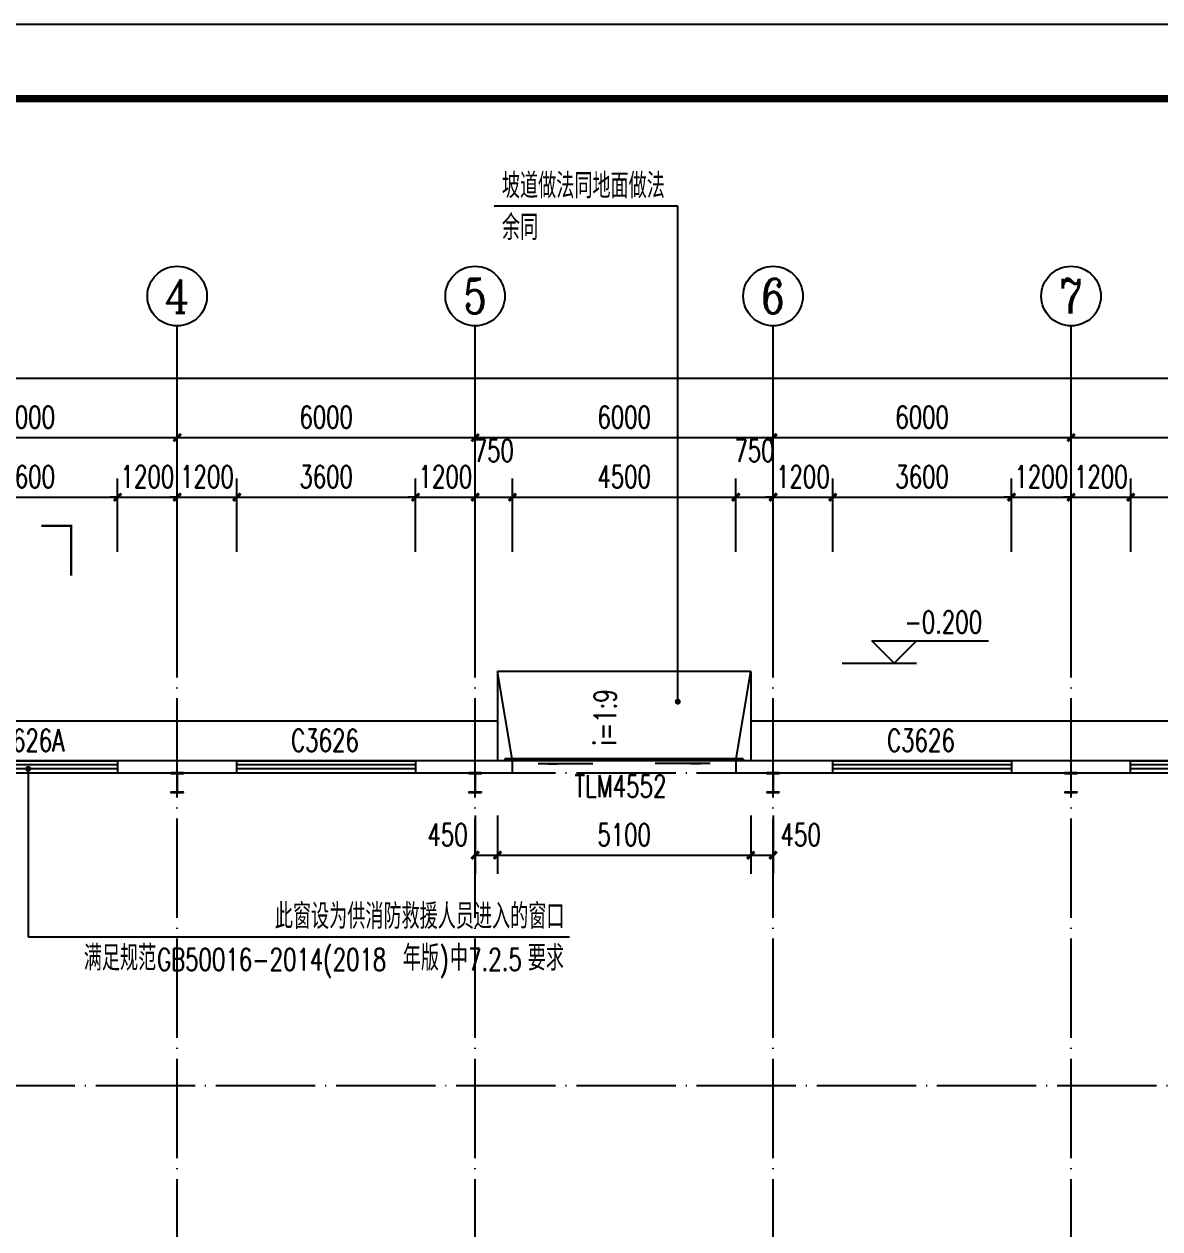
# Model space of a CAD drawing. Extents: x 1900113 to 2270874, y 17288394 to 17931430.
# Drawn here: x 2148841 to 2171712, y 17807191 to 17831452 of the extents above; entities that cross this region are included whole.
import ezdxf
from ezdxf.enums import TextEntityAlignment as Align

# ---------------------------------------------------------------- set-up
doc = ezdxf.new("R2010")
doc.units = 0
doc.header["$LTSCALE"] = 1000
doc.header["$MEASUREMENT"] = 0
doc.linetypes.add('DOTE', pattern=[2.42, 2, -0.2, 0.02, -0.2])
doc.layers.get('Defpoints').update_dxf_attribs({"color": 250})
for name, color, linetype in [('AXIS_TEXT', 7, 'Continuous'), ('AXIS_内部', 151, 'Continuous'), ('AXIS_外部', 171, 'Continuous'), ('COLUMN', 2, 'Continuous'), ('DIM_LEAD', 145, 'Continuous'), ('DIM_SYMB', 165, 'Continuous'), ('DOTE', 1, 'DOTE'), ('GROUND', 150, 'Continuous'), ('PUB_TEXT', 7, 'Continuous'), ('TK', 4, 'Continuous'), ('WALL-PARAPET', 6, 'Continuous'), ('WINDOW', 140, 'Continuous'), ('WINDOW_TEXT', 7, 'Continuous'), ('标高', 83, 'Continuous'), ('节点', 40, 'Continuous')]:
    doc.layers.add(name, color=color, linetype=linetype)
doc.styles.add('_TCH_AXIS', font='COMPLEX', dxfattribs={"bigfont": 'GBCBIG'})
doc.styles.add('_TCH_DIM', font='SIMPLEX', dxfattribs={"bigfont": 'GBCBIG'})
doc.styles.add('_TCH_DIM_T3', font='SIMPLEX', dxfattribs={"width": 0.705882, "bigfont": 'GBCBIG'})
doc.styles.add('_TCH_WINDOW', font='SIMPLEX', dxfattribs={"height": 3.5, "bigfont": 'GBCBIG'})
doc.styles.add('COMPLEX', font='COMPLEX')
doc.dimstyles.new('_TCH_ARCH&&150', dxfattribs={"dimtxt": 446.25, "dimasz": 150, "dimexe": 375, "dimexo": 450, "dimgap": 189.375, "dimtad": 1, "dimdec": 0, "dimzin": 0, "dimdsep": 46, "dimtxsty": '_TCH_DIM_T3', "dimblk": 'ARCHTICK', "dimcen": 0.09, "dimclrt": 7, "dimazin": 2, "dimtfac": 1, "dimtdec": 0, "dimtix": 1, "dimtmove": 2, "dimatfit": 3, "dimfxl": 0, "dimtolj": 1, "dimtzin": 0, "dimarcsym": 0})

# ---------------------------------------------------------------- blocks, each defined once
blk = doc.blocks.new('A$C3ACC4A1C')
at = {"layer": 'COLUMN'}
h = blk.add_hatch(color=256, dxfattribs=at)
h.paths.add_polyline_path([(125, 400), (0, 400), (0, 388), (120, 388), (120, 200), (125, 200)])
h.paths.add_polyline_path([(250, 400), (125, 400), (125, 200), (130, 200), (130, 388), (250, 388)])
h.paths.add_polyline_path([(250, 12), (130, 12), (130, 200), (125, 200), (125, 0), (250, 0)])
h.paths.add_polyline_path([(125, 200), (120, 200), (120, 12), (0, 12), (0, 0), (125, 0)])
blk.add_lwpolyline([(0, 0), (0, 12), (120, 12), (120, 388), (0, 388), (0, 400), (250, 400), (250, 388), (130, 388), (130, 12), (250, 12), (250, 0)], close=True, dxfattribs=at)
blk = doc.blocks.new('GeYuanFrame_52371686', base_point=(20.09, 4.53))
at = {"layer": 'TK'}
blk.add_lwpolyline([(20.09, 4.53), (20.09, 598.53), (1071.09, 598.53), (1071.09, 4.53)], close=True, dxfattribs=at)
at = {"layer": 'TK', "const_width": 1}
blk.add_lwpolyline([(45.09, 588.53), (1061.09, 588.53), (1061.09, 14.53), (45.09, 14.53)], close=True, dxfattribs=at)
blk = doc.blocks.new('_ArchTick')
at = {"color": 0, "linetype": 'ByBlock', "const_width": 0.4}
blk.add_lwpolyline([(-0.5, -0.5), (0.5, 0.5)], dxfattribs=at)
blk = doc.blocks.new('*D313')
at = {"layer": 'AXIS_内部', "color": 0, "lineweight": -2}
for p, q in [((2171124, 17820825), (2171124, 17822300)), ((2174724, 17820825), (2174724, 17822300)), ((2171124, 17821925), (2174724, 17821925))]:
    blk.add_line(p, q, dxfattribs=at)
at = {"layer": 'Defpoints', "color": 0}
for p in [(2174724, 17821925), (2171124, 17820375), (2174724, 17820375)]:
    blk.add_point(p, dxfattribs=at)
at = {"layer": 'AXIS_内部', "color": 0, "lineweight": -2, "xscale": 150, "yscale": 150, "zscale": 150, "rotation": 180}
blk.add_blockref('_ArchTick', (2171124, 17821925), dxfattribs=at)
at = {"layer": 'AXIS_内部', "color": 0, "lineweight": -2, "xscale": 150, "yscale": 150, "zscale": 150}
blk.add_blockref('_ArchTick', (2174724, 17821925), dxfattribs=at)
at = {"layer": 'AXIS_内部', "color": 7, "insert": (2172924, 17822338), "char_height": 446.2, "attachment_point": 5, "style": '_TCH_DIM_T3'}
blk.add_mtext('\\A1;3600', dxfattribs=at)
blk = doc.blocks.new('*D314')
at = {"layer": 'AXIS_内部', "color": 0, "lineweight": -2}
for p, q in [((2169924, 17820825), (2169924, 17822300)), ((2171124, 17820825), (2171124, 17822300)), ((2169924, 17821925), (2169774, 17821925)), ((2169924, 17821925), (2171124, 17821925)), ((2171124, 17821925), (2171274, 17821925))]:
    blk.add_line(p, q, dxfattribs=at)
at = {"layer": 'Defpoints', "color": 0}
for p in [(2171124, 17821925), (2169924, 17820375), (2171124, 17820375)]:
    blk.add_point(p, dxfattribs=at)
at = {"layer": 'AXIS_内部', "color": 0, "lineweight": -2, "xscale": 150, "yscale": 150, "zscale": 150}
blk.add_blockref('_ArchTick', (2169924, 17821925), dxfattribs=at)
at = {"layer": 'AXIS_内部', "color": 0, "lineweight": -2, "xscale": 150, "yscale": 150, "zscale": 150, "rotation": 180}
blk.add_blockref('_ArchTick', (2171124, 17821925), dxfattribs=at)
at = {"layer": 'AXIS_内部', "color": 7, "insert": (2170524, 17822338), "char_height": 446.2, "attachment_point": 5, "style": '_TCH_DIM_T3'}
blk.add_mtext('\\A1;1200', dxfattribs=at)
blk = doc.blocks.new('*D315')
at = {"layer": 'AXIS_内部', "color": 0, "lineweight": -2}
for p, q in [((2168724, 17820825), (2168724, 17822300)), ((2169924, 17820825), (2169924, 17822300)), ((2168724, 17821925), (2168574, 17821925)), ((2168724, 17821925), (2169924, 17821925)), ((2169924, 17821925), (2170074, 17821925))]:
    blk.add_line(p, q, dxfattribs=at)
at = {"layer": 'Defpoints', "color": 0}
for p in [(2169924, 17821925), (2168724, 17820375), (2169924, 17820375)]:
    blk.add_point(p, dxfattribs=at)
at = {"layer": 'AXIS_内部', "color": 0, "lineweight": -2, "xscale": 150, "yscale": 150, "zscale": 150}
blk.add_blockref('_ArchTick', (2168724, 17821925), dxfattribs=at)
at = {"layer": 'AXIS_内部', "color": 0, "lineweight": -2, "xscale": 150, "yscale": 150, "zscale": 150, "rotation": 180}
blk.add_blockref('_ArchTick', (2169924, 17821925), dxfattribs=at)
at = {"layer": 'AXIS_内部', "color": 7, "insert": (2169324, 17822338), "char_height": 446.2, "attachment_point": 5, "style": '_TCH_DIM_T3'}
blk.add_mtext('\\A1;1200', dxfattribs=at)
blk = doc.blocks.new('*D316')
at = {"layer": 'AXIS_内部', "color": 0, "lineweight": -2}
for p, q in [((2165124, 17820825), (2165124, 17822300)), ((2168724, 17820825), (2168724, 17822300)), ((2165124, 17821925), (2168724, 17821925))]:
    blk.add_line(p, q, dxfattribs=at)
at = {"layer": 'Defpoints', "color": 0}
for p in [(2168724, 17821925), (2165124, 17820375), (2168724, 17820375)]:
    blk.add_point(p, dxfattribs=at)
at = {"layer": 'AXIS_内部', "color": 0, "lineweight": -2, "xscale": 150, "yscale": 150, "zscale": 150, "rotation": 180}
blk.add_blockref('_ArchTick', (2165124, 17821925), dxfattribs=at)
at = {"layer": 'AXIS_内部', "color": 0, "lineweight": -2, "xscale": 150, "yscale": 150, "zscale": 150}
blk.add_blockref('_ArchTick', (2168724, 17821925), dxfattribs=at)
at = {"layer": 'AXIS_内部', "color": 7, "insert": (2166924, 17822338), "char_height": 446.2, "attachment_point": 5, "style": '_TCH_DIM_T3'}
blk.add_mtext('\\A1;3600', dxfattribs=at)
blk = doc.blocks.new('*D317')
at = {"layer": 'AXIS_内部', "color": 0, "lineweight": -2}
for p, q in [((2163924, 17820825), (2163924, 17822300)), ((2165124, 17820825), (2165124, 17822300)), ((2163924, 17821925), (2163774, 17821925)), ((2163924, 17821925), (2165124, 17821925)), ((2165124, 17821925), (2165274, 17821925))]:
    blk.add_line(p, q, dxfattribs=at)
at = {"layer": 'Defpoints', "color": 0}
for p in [(2165124, 17821925), (2163924, 17820375), (2165124, 17820375)]:
    blk.add_point(p, dxfattribs=at)
at = {"layer": 'AXIS_内部', "color": 0, "lineweight": -2, "xscale": 150, "yscale": 150, "zscale": 150}
blk.add_blockref('_ArchTick', (2163924, 17821925), dxfattribs=at)
at = {"layer": 'AXIS_内部', "color": 0, "lineweight": -2, "xscale": 150, "yscale": 150, "zscale": 150, "rotation": 180}
blk.add_blockref('_ArchTick', (2165124, 17821925), dxfattribs=at)
at = {"layer": 'AXIS_内部', "color": 7, "insert": (2164524, 17822338), "char_height": 446.2, "attachment_point": 5, "style": '_TCH_DIM_T3'}
blk.add_mtext('\\A1;1200', dxfattribs=at)
blk = doc.blocks.new('*D318')
at = {"layer": 'AXIS_内部', "color": 0, "lineweight": -2}
for p, q in [((2163174, 17820825), (2163174, 17822300)), ((2163924, 17820825), (2163924, 17822300)), ((2163174, 17821925), (2163924, 17821925))]:
    blk.add_line(p, q, dxfattribs=at)
at = {"layer": 'Defpoints', "color": 0}
for p in [(2163924, 17821925), (2163174, 17820375), (2163924, 17820375)]:
    blk.add_point(p, dxfattribs=at)
at = {"layer": 'AXIS_内部', "color": 0, "lineweight": -2, "xscale": 150, "yscale": 150, "zscale": 150, "rotation": 180}
blk.add_blockref('_ArchTick', (2163174, 17821925), dxfattribs=at)
at = {"layer": 'AXIS_内部', "color": 0, "lineweight": -2, "xscale": 150, "yscale": 150, "zscale": 150}
blk.add_blockref('_ArchTick', (2163924, 17821925), dxfattribs=at)
at = {"layer": 'AXIS_内部', "color": 7, "insert": (2163549, 17822863), "char_height": 446.2, "attachment_point": 5, "style": '_TCH_DIM_T3'}
blk.add_mtext('\\A1;750', dxfattribs=at)
blk = doc.blocks.new('*D319')
at = {"layer": 'AXIS_内部', "color": 0, "lineweight": -2}
for p, q in [((2158674, 17820825), (2158674, 17822300)), ((2163174, 17820825), (2163174, 17822300)), ((2158674, 17821925), (2163174, 17821925))]:
    blk.add_line(p, q, dxfattribs=at)
at = {"layer": 'Defpoints', "color": 0}
for p in [(2163174, 17821925), (2158674, 17820375), (2163174, 17820375)]:
    blk.add_point(p, dxfattribs=at)
at = {"layer": 'AXIS_内部', "color": 0, "lineweight": -2, "xscale": 150, "yscale": 150, "zscale": 150, "rotation": 180}
blk.add_blockref('_ArchTick', (2158674, 17821925), dxfattribs=at)
at = {"layer": 'AXIS_内部', "color": 0, "lineweight": -2, "xscale": 150, "yscale": 150, "zscale": 150}
blk.add_blockref('_ArchTick', (2163174, 17821925), dxfattribs=at)
at = {"layer": 'AXIS_内部', "color": 7, "insert": (2160924, 17822338), "char_height": 446.2, "attachment_point": 5, "style": '_TCH_DIM_T3'}
blk.add_mtext('\\A1;4500', dxfattribs=at)
blk = doc.blocks.new('*D320')
at = {"layer": 'AXIS_内部', "color": 0, "lineweight": -2}
for p, q in [((2157924, 17820825), (2157924, 17822300)), ((2158674, 17820825), (2158674, 17822300)), ((2157924, 17821925), (2158674, 17821925))]:
    blk.add_line(p, q, dxfattribs=at)
at = {"layer": 'Defpoints', "color": 0}
for p in [(2158674, 17821925), (2157924, 17820375), (2158674, 17820375)]:
    blk.add_point(p, dxfattribs=at)
at = {"layer": 'AXIS_内部', "color": 0, "lineweight": -2, "xscale": 150, "yscale": 150, "zscale": 150, "rotation": 180}
blk.add_blockref('_ArchTick', (2157924, 17821925), dxfattribs=at)
at = {"layer": 'AXIS_内部', "color": 0, "lineweight": -2, "xscale": 150, "yscale": 150, "zscale": 150}
blk.add_blockref('_ArchTick', (2158674, 17821925), dxfattribs=at)
at = {"layer": 'AXIS_内部', "color": 7, "insert": (2158299, 17822863), "char_height": 446.2, "attachment_point": 5, "style": '_TCH_DIM_T3'}
blk.add_mtext('\\A1;750', dxfattribs=at)
blk = doc.blocks.new('*D321')
at = {"layer": 'AXIS_内部', "color": 0, "lineweight": -2}
for p, q in [((2156724, 17820825), (2156724, 17822300)), ((2157924, 17820825), (2157924, 17822300)), ((2156724, 17821925), (2156574, 17821925)), ((2156724, 17821925), (2157924, 17821925)), ((2157924, 17821925), (2158074, 17821925))]:
    blk.add_line(p, q, dxfattribs=at)
at = {"layer": 'Defpoints', "color": 0}
for p in [(2157924, 17821925), (2156724, 17820375), (2157924, 17820375)]:
    blk.add_point(p, dxfattribs=at)
at = {"layer": 'AXIS_内部', "color": 0, "lineweight": -2, "xscale": 150, "yscale": 150, "zscale": 150}
blk.add_blockref('_ArchTick', (2156724, 17821925), dxfattribs=at)
at = {"layer": 'AXIS_内部', "color": 0, "lineweight": -2, "xscale": 150, "yscale": 150, "zscale": 150, "rotation": 180}
blk.add_blockref('_ArchTick', (2157924, 17821925), dxfattribs=at)
at = {"layer": 'AXIS_内部', "color": 7, "insert": (2157324, 17822338), "char_height": 446.2, "attachment_point": 5, "style": '_TCH_DIM_T3'}
blk.add_mtext('\\A1;1200', dxfattribs=at)
blk = doc.blocks.new('*D322')
at = {"layer": 'AXIS_内部', "color": 0, "lineweight": -2}
for p, q in [((2153124, 17820825), (2153124, 17822300)), ((2156724, 17820825), (2156724, 17822300)), ((2153124, 17821925), (2156724, 17821925))]:
    blk.add_line(p, q, dxfattribs=at)
at = {"layer": 'Defpoints', "color": 0}
for p in [(2156724, 17821925), (2153124, 17820375), (2156724, 17820375)]:
    blk.add_point(p, dxfattribs=at)
at = {"layer": 'AXIS_内部', "color": 0, "lineweight": -2, "xscale": 150, "yscale": 150, "zscale": 150, "rotation": 180}
blk.add_blockref('_ArchTick', (2153124, 17821925), dxfattribs=at)
at = {"layer": 'AXIS_内部', "color": 0, "lineweight": -2, "xscale": 150, "yscale": 150, "zscale": 150}
blk.add_blockref('_ArchTick', (2156724, 17821925), dxfattribs=at)
at = {"layer": 'AXIS_内部', "color": 7, "insert": (2154924, 17822338), "char_height": 446.2, "attachment_point": 5, "style": '_TCH_DIM_T3'}
blk.add_mtext('\\A1;3600', dxfattribs=at)
blk = doc.blocks.new('*D323')
at = {"layer": 'AXIS_内部', "color": 0, "lineweight": -2}
for p, q in [((2151924, 17820825), (2151924, 17822300)), ((2153124, 17820825), (2153124, 17822300)), ((2151924, 17821925), (2151774, 17821925)), ((2151924, 17821925), (2153124, 17821925)), ((2153124, 17821925), (2153274, 17821925))]:
    blk.add_line(p, q, dxfattribs=at)
at = {"layer": 'Defpoints', "color": 0}
for p in [(2153124, 17821925), (2151924, 17820375), (2153124, 17820375)]:
    blk.add_point(p, dxfattribs=at)
at = {"layer": 'AXIS_内部', "color": 0, "lineweight": -2, "xscale": 150, "yscale": 150, "zscale": 150}
blk.add_blockref('_ArchTick', (2151924, 17821925), dxfattribs=at)
at = {"layer": 'AXIS_内部', "color": 0, "lineweight": -2, "xscale": 150, "yscale": 150, "zscale": 150, "rotation": 180}
blk.add_blockref('_ArchTick', (2153124, 17821925), dxfattribs=at)
at = {"layer": 'AXIS_内部', "color": 7, "insert": (2152524, 17822338), "char_height": 446.2, "attachment_point": 5, "style": '_TCH_DIM_T3'}
blk.add_mtext('\\A1;1200', dxfattribs=at)
blk = doc.blocks.new('*D324')
at = {"layer": 'AXIS_内部', "color": 0, "lineweight": -2}
for p, q in [((2150724, 17820825), (2150724, 17822300)), ((2151924, 17820825), (2151924, 17822300)), ((2150724, 17821925), (2150574, 17821925)), ((2150724, 17821925), (2151924, 17821925)), ((2151924, 17821925), (2152074, 17821925))]:
    blk.add_line(p, q, dxfattribs=at)
at = {"layer": 'Defpoints', "color": 0}
for p in [(2151924, 17821925), (2150724, 17820375), (2151924, 17820375)]:
    blk.add_point(p, dxfattribs=at)
at = {"layer": 'AXIS_内部', "color": 0, "lineweight": -2, "xscale": 150, "yscale": 150, "zscale": 150}
blk.add_blockref('_ArchTick', (2150724, 17821925), dxfattribs=at)
at = {"layer": 'AXIS_内部', "color": 0, "lineweight": -2, "xscale": 150, "yscale": 150, "zscale": 150, "rotation": 180}
blk.add_blockref('_ArchTick', (2151924, 17821925), dxfattribs=at)
at = {"layer": 'AXIS_内部', "color": 7, "insert": (2151324, 17822338), "char_height": 446.2, "attachment_point": 5, "style": '_TCH_DIM_T3'}
blk.add_mtext('\\A1;1200', dxfattribs=at)
blk = doc.blocks.new('*D325')
at = {"layer": 'AXIS_内部', "color": 0, "lineweight": -2}
for p, q in [((2147124, 17820825), (2147124, 17822300)), ((2150724, 17820825), (2150724, 17822300)), ((2147124, 17821925), (2150724, 17821925))]:
    blk.add_line(p, q, dxfattribs=at)
at = {"layer": 'Defpoints', "color": 0}
for p in [(2150724, 17821925), (2147124, 17820375), (2150724, 17820375)]:
    blk.add_point(p, dxfattribs=at)
at = {"layer": 'AXIS_内部', "color": 0, "lineweight": -2, "xscale": 150, "yscale": 150, "zscale": 150, "rotation": 180}
blk.add_blockref('_ArchTick', (2147124, 17821925), dxfattribs=at)
at = {"layer": 'AXIS_内部', "color": 0, "lineweight": -2, "xscale": 150, "yscale": 150, "zscale": 150}
blk.add_blockref('_ArchTick', (2150724, 17821925), dxfattribs=at)
at = {"layer": 'AXIS_内部', "color": 7, "insert": (2148924, 17822338), "char_height": 446.2, "attachment_point": 5, "style": '_TCH_DIM_T3'}
blk.add_mtext('\\A1;3600', dxfattribs=at)
blk = doc.blocks.new('*D333')
at = {"layer": 'AXIS_内部', "color": 0, "lineweight": -2}
for p, q in [((2163474, 17815515), (2163474, 17814340)), ((2163924, 17815515), (2163924, 17814340)), ((2163474, 17814715), (2163924, 17814715))]:
    blk.add_line(p, q, dxfattribs=at)
at = {"layer": 'Defpoints', "color": 0}
for p in [(2163474, 17815965), (2163924, 17815965), (2163924, 17814715)]:
    blk.add_point(p, dxfattribs=at)
at = {"layer": 'AXIS_内部', "color": 0, "lineweight": -2, "xscale": 150, "yscale": 150, "zscale": 150, "rotation": 180}
blk.add_blockref('_ArchTick', (2163474, 17814715), dxfattribs=at)
at = {"layer": 'AXIS_内部', "color": 0, "lineweight": -2, "xscale": 150, "yscale": 150, "zscale": 150}
blk.add_blockref('_ArchTick', (2163924, 17814715), dxfattribs=at)
at = {"layer": 'AXIS_内部', "color": 7, "insert": (2164479, 17815128), "char_height": 446.2, "attachment_point": 5, "style": '_TCH_DIM_T3'}
blk.add_mtext('\\A1;450', dxfattribs=at)
blk = doc.blocks.new('*D334')
at = {"layer": 'AXIS_内部', "color": 0, "lineweight": -2}
for p, q in [((2158374, 17815515), (2158374, 17814340)), ((2163474, 17815515), (2163474, 17814340)), ((2158374, 17814715), (2163474, 17814715))]:
    blk.add_line(p, q, dxfattribs=at)
at = {"layer": 'Defpoints', "color": 0}
for p in [(2158374, 17815965), (2163474, 17815965), (2163474, 17814715)]:
    blk.add_point(p, dxfattribs=at)
at = {"layer": 'AXIS_内部', "color": 0, "lineweight": -2, "xscale": 150, "yscale": 150, "zscale": 150, "rotation": 180}
blk.add_blockref('_ArchTick', (2158374, 17814715), dxfattribs=at)
at = {"layer": 'AXIS_内部', "color": 0, "lineweight": -2, "xscale": 150, "yscale": 150, "zscale": 150}
blk.add_blockref('_ArchTick', (2163474, 17814715), dxfattribs=at)
at = {"layer": 'AXIS_内部', "color": 7, "insert": (2160924, 17815128), "char_height": 446.2, "attachment_point": 5, "style": '_TCH_DIM_T3'}
blk.add_mtext('\\A1;5100', dxfattribs=at)
blk = doc.blocks.new('*D335')
at = {"layer": 'AXIS_内部', "color": 0, "lineweight": -2}
for p, q in [((2157924, 17815515), (2157924, 17814340)), ((2158374, 17815515), (2158374, 17814340)), ((2157924, 17814715), (2158374, 17814715))]:
    blk.add_line(p, q, dxfattribs=at)
at = {"layer": 'Defpoints', "color": 0}
for p in [(2157924, 17815965), (2158374, 17815965), (2158374, 17814715)]:
    blk.add_point(p, dxfattribs=at)
at = {"layer": 'AXIS_内部', "color": 0, "lineweight": -2, "xscale": 150, "yscale": 150, "zscale": 150, "rotation": 180}
blk.add_blockref('_ArchTick', (2157924, 17814715), dxfattribs=at)
at = {"layer": 'AXIS_内部', "color": 0, "lineweight": -2, "xscale": 150, "yscale": 150, "zscale": 150}
blk.add_blockref('_ArchTick', (2158374, 17814715), dxfattribs=at)
at = {"layer": 'AXIS_内部', "color": 7, "insert": (2157369, 17815128), "char_height": 446.2, "attachment_point": 5, "style": '_TCH_DIM_T3'}
blk.add_mtext('\\A1;450', dxfattribs=at)
blk = doc.blocks.new('*D588')
at = {"layer": 'AXIS_外部', "color": 0, "lineweight": -2}
for p, q in [((2145924, 17819825), (2145924, 17823500)), ((2151924, 17819825), (2151924, 17823500)), ((2145924, 17823125), (2151924, 17823125))]:
    blk.add_line(p, q, dxfattribs=at)
at = {"layer": 'Defpoints', "color": 0}
for p in [(2151924, 17823125), (2145924, 17819375), (2151924, 17819375)]:
    blk.add_point(p, dxfattribs=at)
at = {"layer": 'AXIS_外部', "color": 0, "lineweight": -2, "xscale": 150, "yscale": 150, "zscale": 150, "rotation": 180}
blk.add_blockref('_ArchTick', (2145924, 17823125), dxfattribs=at)
at = {"layer": 'AXIS_外部', "color": 0, "lineweight": -2, "xscale": 150, "yscale": 150, "zscale": 150}
blk.add_blockref('_ArchTick', (2151924, 17823125), dxfattribs=at)
at = {"layer": 'AXIS_外部', "color": 7, "insert": (2148924, 17823538), "char_height": 446.2, "attachment_point": 5, "style": '_TCH_DIM_T3'}
blk.add_mtext('\\A1;6000', dxfattribs=at)
blk = doc.blocks.new('*D589')
at = {"layer": 'AXIS_外部', "color": 0, "lineweight": -2}
for p, q in [((2151924, 17819825), (2151924, 17823500)), ((2157924, 17819825), (2157924, 17823500)), ((2151924, 17823125), (2157924, 17823125))]:
    blk.add_line(p, q, dxfattribs=at)
at = {"layer": 'Defpoints', "color": 0}
for p in [(2157924, 17823125), (2151924, 17819375), (2157924, 17819375)]:
    blk.add_point(p, dxfattribs=at)
at = {"layer": 'AXIS_外部', "color": 0, "lineweight": -2, "xscale": 150, "yscale": 150, "zscale": 150, "rotation": 180}
blk.add_blockref('_ArchTick', (2151924, 17823125), dxfattribs=at)
at = {"layer": 'AXIS_外部', "color": 0, "lineweight": -2, "xscale": 150, "yscale": 150, "zscale": 150}
blk.add_blockref('_ArchTick', (2157924, 17823125), dxfattribs=at)
at = {"layer": 'AXIS_外部', "color": 7, "insert": (2154924, 17823538), "char_height": 446.2, "attachment_point": 5, "style": '_TCH_DIM_T3'}
blk.add_mtext('\\A1;6000', dxfattribs=at)
blk = doc.blocks.new('*D590')
at = {"layer": 'AXIS_外部', "color": 0, "lineweight": -2}
for p, q in [((2157924, 17819825), (2157924, 17823500)), ((2163924, 17819825), (2163924, 17823500)), ((2157924, 17823125), (2163924, 17823125))]:
    blk.add_line(p, q, dxfattribs=at)
at = {"layer": 'Defpoints', "color": 0}
for p in [(2163924, 17823125), (2157924, 17819375), (2163924, 17819375)]:
    blk.add_point(p, dxfattribs=at)
at = {"layer": 'AXIS_外部', "color": 0, "lineweight": -2, "xscale": 150, "yscale": 150, "zscale": 150, "rotation": 180}
blk.add_blockref('_ArchTick', (2157924, 17823125), dxfattribs=at)
at = {"layer": 'AXIS_外部', "color": 0, "lineweight": -2, "xscale": 150, "yscale": 150, "zscale": 150}
blk.add_blockref('_ArchTick', (2163924, 17823125), dxfattribs=at)
at = {"layer": 'AXIS_外部', "color": 7, "insert": (2160924, 17823538), "char_height": 446.2, "attachment_point": 5, "style": '_TCH_DIM_T3'}
blk.add_mtext('\\A1;6000', dxfattribs=at)
blk = doc.blocks.new('*D591')
at = {"layer": 'AXIS_外部', "color": 0, "lineweight": -2}
for p, q in [((2163924, 17819825), (2163924, 17823500)), ((2169924, 17819825), (2169924, 17823500)), ((2163924, 17823125), (2169924, 17823125))]:
    blk.add_line(p, q, dxfattribs=at)
at = {"layer": 'Defpoints', "color": 0}
for p in [(2169924, 17823125), (2163924, 17819375), (2169924, 17819375)]:
    blk.add_point(p, dxfattribs=at)
at = {"layer": 'AXIS_外部', "color": 0, "lineweight": -2, "xscale": 150, "yscale": 150, "zscale": 150, "rotation": 180}
blk.add_blockref('_ArchTick', (2163924, 17823125), dxfattribs=at)
at = {"layer": 'AXIS_外部', "color": 0, "lineweight": -2, "xscale": 150, "yscale": 150, "zscale": 150}
blk.add_blockref('_ArchTick', (2169924, 17823125), dxfattribs=at)
at = {"layer": 'AXIS_外部', "color": 7, "insert": (2166924, 17823538), "char_height": 446.2, "attachment_point": 5, "style": '_TCH_DIM_T3'}
blk.add_mtext('\\A1;6000', dxfattribs=at)
blk = doc.blocks.new('*D592')
at = {"layer": 'AXIS_外部', "color": 0, "lineweight": -2}
for p, q in [((2169924, 17819825), (2169924, 17823500)), ((2175924, 17819825), (2175924, 17823500)), ((2169924, 17823125), (2175924, 17823125))]:
    blk.add_line(p, q, dxfattribs=at)
at = {"layer": 'Defpoints', "color": 0}
for p in [(2175924, 17823125), (2169924, 17819375), (2175924, 17819375)]:
    blk.add_point(p, dxfattribs=at)
at = {"layer": 'AXIS_外部', "color": 0, "lineweight": -2, "xscale": 150, "yscale": 150, "zscale": 150, "rotation": 180}
blk.add_blockref('_ArchTick', (2169924, 17823125), dxfattribs=at)
at = {"layer": 'AXIS_外部', "color": 0, "lineweight": -2, "xscale": 150, "yscale": 150, "zscale": 150}
blk.add_blockref('_ArchTick', (2175924, 17823125), dxfattribs=at)
at = {"layer": 'AXIS_外部', "color": 7, "insert": (2172924, 17823538), "char_height": 446.2, "attachment_point": 5, "style": '_TCH_DIM_T3'}
blk.add_mtext('\\A1;6000', dxfattribs=at)
blk = doc.blocks.new('*D605')
at = {"layer": 'AXIS_外部', "color": 0, "lineweight": -2}
for p, q in [((2133684, 17819825), (2133684, 17824700)), ((2242164, 17819825), (2242164, 17824700)), ((2133684, 17824325), (2242164, 17824325))]:
    blk.add_line(p, q, dxfattribs=at)
at = {"layer": 'Defpoints', "color": 0}
for p in [(2242164, 17824325), (2133684, 17819375), (2242164, 17819375)]:
    blk.add_point(p, dxfattribs=at)
at = {"layer": 'AXIS_外部', "color": 0, "lineweight": -2, "xscale": 150, "yscale": 150, "zscale": 150, "rotation": 180}
blk.add_blockref('_ArchTick', (2133684, 17824325), dxfattribs=at)
at = {"layer": 'AXIS_外部', "color": 0, "lineweight": -2, "xscale": 150, "yscale": 150, "zscale": 150}
blk.add_blockref('_ArchTick', (2242164, 17824325), dxfattribs=at)
at = {"layer": 'AXIS_外部', "color": 7, "insert": (2187924, 17824738), "char_height": 446.2, "attachment_point": 5, "style": '_TCH_DIM_T3'}
blk.add_mtext('\\A1;108480', dxfattribs=at)
blk = doc.blocks.new('$DorLib2D$00000130')
at = {"color": 0, "linetype": 'Continuous'}
for p, q in [((-0.5333, 0.6601), (-0.5333, 0.5127)), ((0, 0.6601), (-0.5333, 0.6601)), ((0, 0.5127), (0, 0.6601)), ((0.5333, 0.6601), (0, 0.6601)), ((0.5333, 0.6601), (0.5333, 0.5127)), ((0, 0.5127), (-0.5333, 0.5127)), ((0.5333, 0.5127), (0, 0.5127)), ((-0.3853, 0.2694), (-0.1396, 0.2694)), ((-0.3853, 0.2694), (-0.2999, 0.2144)), ((-0.2999, 0.2144), (-0.2999, 0.2694)), ((0.3853, 0.2694), (0.1396, 0.2694)), ((0.2999, 0.2144), (0.2999, 0.2694)), ((0.3853, 0.2694), (0.2999, 0.2144))]:
    blk.add_line(p, q, dxfattribs=at)
blk = doc.blocks.new('$WINLIB2D$00000001')
for p, q in [((-0.5, 0.5), (0.5, 0.5)), ((-0.5, 0.5), (-0.5, -0.5)), ((0.5, -0.5), (0.5, 0.5)), ((0.5, 0.1667), (-0.5, 0.1667)), ((0.5, -0.1667), (-0.5, -0.1667)), ((-0.5, -0.5), (0.5, -0.5))]:
    blk.add_line(p, q)
blk = doc.blocks.new('_AXISO')
blk.add_circle((0, 0), 0.5)
at = {"layer": 'AXIS_TEXT', "style": 'COMPLEX', "width": 1.041667}
blk.add_attdef('A', text='', height=0.56, dxfattribs=at).set_placement((-0.25, -0.28), (0.25, -0.28), align=Align.FIT)

msp = doc.modelspace()

# ---------------------------------------------------------------- linework, layer by layer
at = {"layer": 'AXIS_外部'}
for p, q in [((2151923.5, 17819375.4), (2151923.5, 17825375.4)), ((2157923.5, 17819375.4), (2157923.5, 17825375.4)), ((2163923.5, 17819375.4), (2163923.5, 17825375.4)), ((2169923.5, 17819375.4), (2169923.5, 17825375.4))]:
    msp.add_line(p, q, dxfattribs=at)
at = {"layer": 'DIM_LEAD'}
for p, q in [((2162004.4, 17827787.2), (2158305.2, 17827787.2)), ((2162004.4, 17817808), (2162004.4, 17827787.2)), ((2148923.5, 17816455.4), (2148923.5, 17813075.4)), ((2148923.5, 17813075.4), (2159822.3, 17813075.4))]:
    msp.add_line(p, q, dxfattribs=at)
at = {"layer": 'DIM_LEAD', "const_width": 60}
for points in [[(2162004.4, 17817778, 1), (2162004.4, 17817838, 1)], [(2148923.5, 17816485.4, 1), (2148923.5, 17816425.4, 1)]]:
    msp.add_lwpolyline(points, format="xyb", close=True, dxfattribs=at)
at = {"layer": 'DIM_SYMB'}
msp.add_lwpolyline([(2160921.1, 17816776.5, 0, 0, 0), (2160921.1, 17817789.3, 120, 0, 0), (2160921.1, 17818239.3, 0, 0, 0)], format="xyseb", dxfattribs=at)
at = {"layer": 'DOTE'}
for p, q in [((2151923.5, 17755375.4), (2151923.5, 17819375.4)), ((2157923.5, 17755375.4), (2157923.5, 17819375.4)), ((2163923.5, 17755375.4), (2163923.5, 17819375.4)), ((2169923.5, 17755375.4), (2169923.5, 17819375.4)), ((2130923.5, 17816375.4), (2244923.5, 17816375.4)), ((2130923.5, 17810075.4), (2244923.5, 17810075.4))]:
    msp.add_line(p, q, dxfattribs=at)
at = {"layer": 'GROUND'}
for p, q in [((2163473.5, 17818415.4), (2158373.5, 17818415.4)), ((2158373.5, 17818415.4), (2158373.5, 17816615.4)), ((2158673.5, 17816615.4), (2158373.5, 17818415.4)), ((2163173.5, 17816615.4), (2163473.5, 17818415.4)), ((2163473.5, 17818415.4), (2163473.5, 17816615.4)), ((2158373.5, 17817415.4), (2132883.5, 17817415.4)), ((2206373.5, 17817415.4), (2163473.5, 17817415.4)), ((2158373.5, 17816615.4), (2133683.5, 17816615.4)), ((2163473.5, 17816615.4), (2158373.5, 17816615.4)), ((2206373.5, 17816615.4), (2163473.5, 17816615.4))]:
    msp.add_line(p, q, dxfattribs=at)
at = {"layer": 'WALL-PARAPET'}
for p, q in [((2153123.5, 17816615.4), (2150723.5, 17816615.4)), ((2150723.5, 17816615.4), (2150723.5, 17816375.4)), ((2153123.5, 17816375.4), (2153123.5, 17816615.4)), ((2158673.5, 17816615.4), (2156723.5, 17816615.4)), ((2156723.5, 17816615.4), (2156723.5, 17816375.4)), ((2158673.5, 17816375.4), (2158673.5, 17816615.4)), ((2165123.5, 17816615.4), (2163173.5, 17816615.4)), ((2163173.5, 17816615.4), (2163173.5, 17816375.4)), ((2165123.5, 17816375.4), (2165123.5, 17816615.4)), ((2171123.5, 17816615.4), (2168723.5, 17816615.4)), ((2168723.5, 17816615.4), (2168723.5, 17816375.4)), ((2171123.5, 17816375.4), (2171123.5, 17816615.4)), ((2150723.5, 17816375.4), (2153123.5, 17816375.4)), ((2156723.5, 17816375.4), (2158673.5, 17816375.4)), ((2163173.5, 17816375.4), (2165123.5, 17816375.4)), ((2168723.5, 17816375.4), (2171123.5, 17816375.4))]:
    msp.add_line(p, q, dxfattribs=at)
at = {"layer": '标高'}
for p, q in [((2166363.3, 17818580.3), (2165913.3, 17819030.3)), ((2165913.3, 17819030.3), (2168260.8, 17819030.3)), ((2166363.3, 17818580.3), (2166813.3, 17819030.3)), ((2165313.3, 17818580.3), (2166813.3, 17818580.3))]:
    msp.add_line(p, q, dxfattribs=at)
at = {"layer": '节点', "const_width": 50}
msp.add_lwpolyline([(2149190.5, 17821347.6), (2149790.5, 17821347.6), (2149790.5, 17820347.6)], dxfattribs=at)

# ---------------------------------------------------------------- block references
at = {"xscale": 150, "yscale": 150, "zscale": 150}
msp.add_blockref('GeYuanFrame_52371686', (2113223.5, 17742352.4), dxfattribs=at)
at = {"layer": 'AXIS_外部'}
ref = msp.add_blockref('_AXISO', (2151923.5, 17825975.4), dxfattribs=dict(at, xscale=1200, yscale=1200, zscale=1200))
ref.add_attrib('A', '4', dxfattribs={"layer": 'AXIS_TEXT', "height": 668.2, "style": '_TCH_AXIS'}).set_placement((2151669, 17825641.3), (2152178.1, 17825641.3), align=Align.FIT)
ref = msp.add_blockref('_AXISO', (2157923.5, 17825975.4), dxfattribs=dict(at, xscale=1200, yscale=1200, zscale=1200))
ref.add_attrib('A', '5', dxfattribs={"layer": 'AXIS_TEXT', "height": 698.9, "style": '_TCH_AXIS'}).set_placement((2157690.5, 17825625.9), (2158156.5, 17825625.9), align=Align.FIT)
ref = msp.add_blockref('_AXISO', (2163923.5, 17825975.4), dxfattribs=dict(at, xscale=1200, yscale=1200, zscale=1200))
ref.add_attrib('A', '6', dxfattribs={"layer": 'AXIS_TEXT', "height": 698.9, "style": '_TCH_AXIS'}).set_placement((2163690.5, 17825625.9), (2164156.5, 17825625.9), align=Align.FIT)
ref = msp.add_blockref('_AXISO', (2169923.5, 17825975.4), dxfattribs=dict(at, xscale=1200, yscale=1200, zscale=1200))
ref.add_attrib('A', '7', dxfattribs={"layer": 'AXIS_TEXT', "height": 698.9, "style": '_TCH_AXIS'}).set_placement((2169690.5, 17825625.9), (2170156.5, 17825625.9), align=Align.FIT)
at = {"layer": 'COLUMN', "xscale": -1}
for p in [(2152048.5, 17815975.4), (2158048.5, 17815975.4), (2164048.5, 17815975.4), (2170048.5, 17815975.4)]:
    msp.add_blockref('A$C3ACC4A1C', p, dxfattribs=at)
at = {"layer": 'WINDOW'}
ref = msp.add_blockref('$WINLIB2D$00000001', (2148923.5, 17816495.4), dxfattribs=dict(at, xscale=3600.000000003725, yscale=-240, zscale=3600.000000003725))
ref.add_attrib('A', 'C3626A', (2148046, 17816804.8), dxfattribs={"layer": 'WINDOW_TEXT', "height": 446.25, "style": '_TCH_WINDOW', "width": 0.705882})
ref = msp.add_blockref('$WINLIB2D$00000001', (2154923.5, 17816495.4), dxfattribs=dict(at, xscale=3600.000000003725, yscale=-240, zscale=3600.000000003725))
ref.add_attrib('A', 'C3626', (2154218.5, 17816804.8), dxfattribs={"layer": 'WINDOW_TEXT', "height": 446.25, "style": '_TCH_WINDOW', "width": 0.705882})
ref = msp.add_blockref('$WINLIB2D$00000001', (2166923.5, 17816495.4), dxfattribs=dict(at, xscale=3600.000000003725, yscale=-240, zscale=3600.000000003725))
ref.add_attrib('A', 'C3626', (2166218.5, 17816804.8), dxfattribs={"layer": 'WINDOW_TEXT', "height": 446.25, "style": '_TCH_WINDOW', "width": 0.705882})
ref = msp.add_blockref('$WINLIB2D$00000001', (2172923.5, 17816495.4), dxfattribs=dict(at, xscale=3600.000000003725, yscale=-240, zscale=3600.000000003725))
ref.add_attrib('A', 'C3626A', (2172046, 17816804.8), dxfattribs={"layer": 'WINDOW_TEXT', "height": 446.25, "style": '_TCH_WINDOW', "width": 0.705882})
ref = msp.add_blockref('$DorLib2D$00000130', (2160923.5, 17816495.4), dxfattribs=dict(at, xscale=4500, yscale=240, zscale=4500))
ref.add_attrib('A', 'TLM4552', (2159926, 17815882.3), dxfattribs={"layer": 'WINDOW_TEXT', "height": 446.25, "style": '_TCH_WINDOW', "width": 0.705882})

# ---------------------------------------------------------------- texts
at = {"layer": 'PUB_TEXT', "style": '_TCH_DIM'}
for s, height, p in [('坡道做法同地面做法', 506.38, (2158462.7, 17827944.7)), ('余同', 506.38, (2158462.7, 17827104.7)), ('此窗设为供消防救援人员进入的窗口', 506.383, (2153889.8, 17813232.9)), ('满足规范', 506.38, (2150043.1, 17812392.9)), ('年版', 506.38, (2156467.5, 17812392.9)), ('中', 506.4, (2157414.8, 17812392.9)), ('要求', 506.38, (2158983.4, 17812392.9))]:
    msp.add_text(s, height=height, dxfattribs=at).set_placement(p)
at = {"layer": 'PUB_TEXT', "style": '_TCH_DIM', "width": 0.705882}
for s, height, p in [('-0.200', 446.25, (2166565.8, 17819187.8)), ('GB50016-2014(2018', 446.25, (2151517.5, 17812392.9)), (')', 446.2, (2157204.8, 17812392.9)), ('7.2.5', 446.25, (2157783.4, 17812392.9))]:
    msp.add_text(s, height=height, dxfattribs=at).set_placement(p)
msp.add_text('i=1:9', height=446.25, rotation=90, dxfattribs=at).set_placement((2160763.6, 17816922.9))

# ---------------------------------------------------------------- dimensions: what is measured, and where the dimension line sits
at = {"layer": 'AXIS_内部'}
for base, p1, p2, picture, middle in [((2158673.5, 17821925.4), (2157923.5, 17820375.4), (2158673.5, 17820375.4), '*D320', (2158298.5, 17822862.9)), ((2163923.5, 17821925.4), (2163173.5, 17820375.4), (2163923.5, 17820375.4), '*D318', (2163548.5, 17822862.9)), ((2158373.5, 17814715.4), (2157923.5, 17815965.4), (2158373.5, 17815965.4), '*D335', (2157368.5, 17815127.9)), ((2163923.5, 17814715.4), (2163473.5, 17815965.4), (2163923.5, 17815965.4), '*D333', (2164478.5, 17815127.9))]:
    dim = msp.add_linear_dim(base=base, p1=p1, p2=p2, angle=0, dimstyle='_TCH_ARCH&&150', dxfattribs=at)
    dim.commit()
    dim.dimension.update_dxf_attribs({"geometry": picture, "text_midpoint": middle, "dimtype": 129})
for p1, p2, distance, picture, middle in [((2147123.5, 17820375.4), (2150723.5, 17820375.4), 1550, '*D325', (2148923.5, 17822337.9)), ((2150723.5, 17820375.4), (2151923.5, 17820375.4), 1550, '*D324', (2151323.5, 17822337.9)), ((2151923.5, 17820375.4), (2153123.5, 17820375.4), 1550, '*D323', (2152523.5, 17822337.9)), ((2153123.5, 17820375.4), (2156723.5, 17820375.4), 1550, '*D322', (2154923.5, 17822337.9)), ((2156723.5, 17820375.4), (2157923.5, 17820375.4), 1550, '*D321', (2157323.5, 17822337.9)), ((2158673.5, 17820375.4), (2163173.5, 17820375.4), 1550, '*D319', (2160923.5, 17822337.9)), ((2163923.5, 17820375.4), (2165123.5, 17820375.4), 1550, '*D317', (2164523.5, 17822337.9)), ((2165123.5, 17820375.4), (2168723.5, 17820375.4), 1550, '*D316', (2166923.5, 17822337.9)), ((2168723.5, 17820375.4), (2169923.5, 17820375.4), 1550, '*D315', (2169323.5, 17822337.9)), ((2169923.5, 17820375.4), (2171123.5, 17820375.4), 1550, '*D314', (2170523.5, 17822337.9)), ((2171123.5, 17820375.4), (2174723.5, 17820375.4), 1550, '*D313', (2172923.5, 17822337.9)), ((2158373.5, 17815965.4), (2163473.5, 17815965.4), -1250, '*D334', (2160923.5, 17815127.9))]:
    dim = msp.add_aligned_dim(p1=p1, p2=p2, distance=distance, dimstyle='_TCH_ARCH&&150', dxfattribs=at)
    dim.commit()
    dim.dimension.update_dxf_attribs({"geometry": picture, "text_midpoint": middle})
at = {"layer": 'AXIS_外部'}
for p1, p2, distance, picture, middle in [((2133683.5, 17819375.4), (2242163.5, 17819375.4), 4950, '*D605', (2187923.5, 17824737.9)), ((2145923.5, 17819375.4), (2151923.5, 17819375.4), 3750, '*D588', (2148923.5, 17823537.9)), ((2151923.5, 17819375.4), (2157923.5, 17819375.4), 3750, '*D589', (2154923.5, 17823537.9)), ((2157923.5, 17819375.4), (2163923.5, 17819375.4), 3750, '*D590', (2160923.5, 17823537.9)), ((2163923.5, 17819375.4), (2169923.5, 17819375.4), 3750, '*D591', (2166923.5, 17823537.9)), ((2169923.5, 17819375.4), (2175923.5, 17819375.4), 3750, '*D592', (2172923.5, 17823537.9))]:
    dim = msp.add_aligned_dim(p1=p1, p2=p2, distance=distance, dimstyle='_TCH_ARCH&&150', dxfattribs=at)
    dim.commit()
    dim.dimension.update_dxf_attribs({"geometry": picture, "text_midpoint": middle})

doc.saveas('drawing.dxf')
